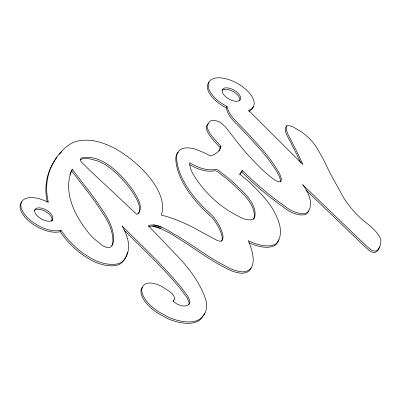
<?xml version="1.0" encoding="UTF-8"?>
<svg xmlns="http://www.w3.org/2000/svg" width="401" height="401" viewBox="0 0 401 401"><rect width="100%" height="100%" fill="white"/><g stroke="black" fill="none" stroke-linecap="round" stroke-linejoin="round"><path stroke-width="0.6" d="M280.52 181.793L280.69 180.61L279.156 175.914L276.344 170.981A160.3 79.664 29.3 0 0 262.274 151.678L250.831 138.901L236.395 123.739A34.311 17.053 29.3 0 1 226.239 107.884A25.403 12.626 29.3 0 1 209.061 82.245M239.723 174.676L242.44 170.38C255.352 183.452 269.427 195.422 284.525 205.903A17.273 8.586 29.3 0 0 307.427 212.525L307.943 212.049A52.807 26.245 29.3 0 0 302.705 184.716L366.83 246.369L370.719 249.577A4.481 2.226 29.3 0 0 375.376 251.076C380.183 250.074 380.669 243.813 380.95 239.838C377.025 229.487 366.519 223.888 358.875 216.485A84.982 42.235 29.3 0 1 340.023 191.051L335.101 182.285A275.236 136.786 29.3 0 1 327.166 167.097L327.111 166.991A228.55 113.583 29.3 0 0 317.256 148.676A39.233 19.499 29.3 0 0 301.081 131.633L295.076 128.119A7.84 3.895 29.3 0 0 286.449 125.919C285.342 132.33 290.68 138.465 292.991 144.235A275.251 136.791 29.3 0 1 302.63 164.27L248.53 110.37A25.403 12.626 29.3 0 0 243.006 87.067A25.403 12.626 29.3 0 0 209.678 81.042A25.403 12.626 29.3 0 0 227.026 106.481A34.311 17.053 29.3 0 0 237.181 122.335L251.617 137.498L263.061 150.275A160.3 79.664 29.3 0 1 277.131 169.578L279.943 174.51L281.477 179.207L280.895 181.442A3.709 1.845 29.3 0 1 279.302 181.884A8.657 4.301 29.3 0 1 272.88 178.63A93.934 46.681 29.3 0 1 254.73 162.034A166.951 82.972 29.3 0 1 238.4 143.578L225.603 127.047L220.395 122.415A10.311 5.123 29.3 0 0 209.212 122.3L207.528 124.41L206.946 126.621C209.061 134.696 215.708 140.155 220.906 146.31L218.911 151.152M220.906 146.31C220.249 151.398 214.876 154.771 210.264 155.864L205.076 153.137L195.949 149.347A23.358 11.609 29.3 0 0 179.031 150.751L177.357 153.127L176.585 155.994A105.443 52.401 29.3 0 0 211.683 215.046L213.066 216.294L216.154 220.605A61.724 30.677 29.3 0 1 222.836 234.941L223.036 238.119L221.974 240.745A5.469 2.717 29.3 0 1 216.104 239.878L198.199 230.204A81.358 40.431 29.3 0 0 161.282 215.026A77.979 38.752 29.3 0 0 128.325 157.177L122.676 153.212A41.874 20.812 29.3 0 0 91.197 140.405A55.203 27.433 29.3 0 0 69.518 144.571L67.854 145.688A199.828 99.313 29.3 0 0 53.047 163.347A192.675 95.754 29.3 0 0 46.817 184.114M379.236 247.156L379.371 246.63M204.816 312.98L204.455 314.178L201.543 318.138A37.408 18.591 29.3 0 1 168.285 318.9L158.094 313.331A30.361 15.088 29.3 0 1 141.097 293.311A26.185 13.012 29.3 0 1 142.42 287.221M379.02 247.733C378.514 249.973 377.04 252.189 374.589 252.48A4.481 2.226 29.3 0 1 369.933 250.976L366.043 247.773L305.883 189.984M221.613 241.096L222.249 239.522L222.049 236.344A61.724 30.677 29.3 0 0 215.367 222.004L212.279 217.693L210.896 216.45A105.443 52.401 29.3 0 1 175.798 157.398L176.57 154.53L178.244 152.154M111.844 245.778L112.756 243.026A85.784 42.631 29.3 0 0 102.325 212.63A251.327 124.901 29.3 0 0 89.308 193.909L71.518 170.806L72.305 169.402L90.095 192.505A251.327 124.901 29.3 0 1 103.112 211.227A85.784 42.631 29.3 0 1 113.543 241.623L112.405 244.901L111.388 246.294A8.817 4.381 29.3 0 1 107.087 247.432A7.408 3.684 29.3 0 1 102.009 245.186L93.844 238.585L89.804 234.344A117.513 58.401 29.3 0 1 72.391 205.668L70.275 198.891A136.455 67.814 29.3 0 1 72.305 169.402M242.44 170.38L241.071 172.6L239.843 173.798A0.697 0.346 29.3 0 0 240.254 174.52L250.289 182.836L259.332 192.094A88.21 43.839 29.3 0 1 272.966 209.452A97.834 48.621 29.3 0 1 279.758 225.608A77.669 38.601 29.3 0 1 278.931 239.888L277.116 242.816A28.671 14.246 29.3 0 1 250.61 241.708L248.274 240.66C252.445 249.788 258.941 270.75 243.136 271.863A23.624 11.739 29.3 0 1 225.557 266.129A115.909 57.604 29.3 0 1 203.914 253.226C195.117 247.427 186.35 241.577 177.483 235.883C168.746 231.623 159.072 222.821 148.731 225.462A1.363 0.677 29.3 0 0 148.841 226.224L175.292 253.913A127.157 63.193 29.3 0 1 206.605 302.544L206.685 307.988L205.242 312.775L202.33 316.735A37.408 18.591 29.3 0 1 169.072 317.502L158.881 311.928A30.361 15.088 29.3 0 1 141.884 291.908A26.185 13.012 29.3 0 1 146.756 283.347A17.037 8.466 29.3 0 1 163.172 287.317L168.726 290.946A10.431 5.183 29.3 0 1 174.535 299.301L173.518 300.249A2.441 1.213 29.3 0 0 173.377 301.382L177.047 304.073L181.548 305.788A14.296 7.103 29.3 0 0 189.808 300.89L187.838 296.204L180.691 286.725A340.755 169.347 29.3 0 0 149.999 253.577L122.034 225.953A77.318 38.426 29.3 0 1 123.849 259.963A31.418 15.614 29.3 0 1 96.456 260.971L91.583 258.625L82.496 252.815A63.062 31.343 29.3 0 1 64.015 234.43L61.022 230.229A25.398 12.621 29.3 0 1 22.015 210.109A25.398 12.621 29.3 0 1 48.356 202.34A161.718 80.37 29.3 0 1 46.817 184.114M51.664 220.735L52.19 219.803A10.231 5.083 29.3 0 0 47.393 210.72A10.231 5.083 29.3 0 0 35.303 209.066A10.231 5.083 29.3 0 0 40.426 218.395A10.231 5.083 29.3 0 0 52.486 219.999L51.96 220.931M127.428 252.119A77.318 38.426 29.3 0 1 123.062 261.367A31.418 15.614 29.3 0 1 95.669 262.374L90.796 260.023L81.709 254.219A63.062 31.343 29.3 0 1 63.228 235.828L60.235 231.633L61.022 230.229M226.239 107.884L227.026 106.481M286.449 125.919C282.479 131.653 290.504 140.165 292.204 145.638A275.251 136.791 29.3 0 1 300.449 162.37M251.277 267.918L249.402 270.695L246.495 272.53L242.349 273.266A23.624 11.739 29.3 0 1 224.771 267.532A115.909 57.604 29.3 0 1 203.127 254.63C191.753 247.232 180.635 239.417 168.876 232.63C162.43 229.948 155.824 224.119 148.405 226.705M173.748 300.705L173.127 301.316M208.425 123.703L206.741 125.809L206.159 128.024C208.274 136.099 214.921 141.558 220.119 147.713M80.26 159.834C85.624 156.711 92.355 159.673 97.844 161.037C106.039 164.25 112.987 169.864 119.137 176.049A89.263 44.361 29.3 0 1 135.839 197.778L136.475 199.031A37.769 18.772 29.3 0 1 138.485 213.502M161.523 227.237L153.468 224.791M152.681 226.194L160.736 228.64M248.891 242.695L249.823 243.111A28.671 14.246 29.3 0 0 276.329 244.214L278.144 241.292A77.669 38.601 29.3 0 0 278.7 239.708M52.19 219.803L52.486 219.999M123.874 229.943L149.207 254.981A340.755 169.347 29.3 0 1 179.904 288.129L187.051 297.607L189.021 302.294A14.296 7.103 29.3 0 1 188.806 304.64M241.653 171.783C254.565 184.851 268.64 196.826 283.738 207.307A17.273 8.586 29.3 0 0 306.64 213.928L307.156 213.452A52.807 26.245 29.3 0 0 308.6 210.911M51.398 221.207A10.231 5.083 29.3 0 0 46.606 212.119A10.231 5.083 29.3 0 0 34.185 210.926M60.235 231.633A25.398 12.621 29.3 0 1 30.651 222.53A25.398 12.621 29.3 0 1 21.96 201.793M47.193 202.004A161.718 80.37 29.3 0 1 46.03 185.518A192.675 95.754 29.3 0 1 52.265 164.751A199.828 99.313 29.3 0 1 57.112 157.022M59.308 154.345A199.828 99.313 29.3 0 1 61.709 151.784M253.211 106.581A25.403 12.626 29.3 0 1 248.941 111.333M222.244 90.28A10.236 5.088 29.3 0 1 233.397 91.679A10.236 5.088 29.3 0 1 239.773 100.476M253.572 219.362A43.508 21.624 29.3 0 0 239.988 191.056L235.983 187.092A102.526 50.952 29.3 0 0 222.826 175.718C219.768 174.204 217.036 169.267 213.051 171.016A25.87 12.857 29.3 0 1 189.748 164.681M69.869 174.791A136.455 67.814 29.3 0 1 71.518 170.806M254.359 217.959L253.367 218.916A13.093 6.506 29.3 0 1 240.299 217.207A56.972 28.316 29.3 0 1 216.595 201.848C208.36 194.615 200.871 186.47 195.026 177.167A42.957 21.348 29.3 0 1 189.713 162.716L190.535 163.277A25.87 12.857 29.3 0 0 213.838 169.613C217.823 167.864 220.555 172.801 223.613 174.315A102.526 50.952 29.3 0 1 236.77 185.688L240.775 189.653A43.508 21.624 29.3 0 1 254.359 217.959M81.809 157.889L81.047 158.43A5.985 2.972 29.3 0 0 81.824 162.425A378.013 187.863 29.3 0 0 104.856 184.385L136.706 214.385L138.696 213.091A37.769 18.772 29.3 0 0 137.262 197.628L136.631 196.375A89.263 44.361 29.3 0 0 119.924 174.646C110.19 164.841 96.34 154.811 81.809 157.889M236.104 101.237A10.19 5.063 29.3 0 0 240.014 100.019A10.276 5.108 29.3 0 0 232.144 89.192A10.276 5.108 29.3 0 0 222.344 92.23A10.276 5.108 29.3 0 0 236.104 101.237"/></g></svg>
